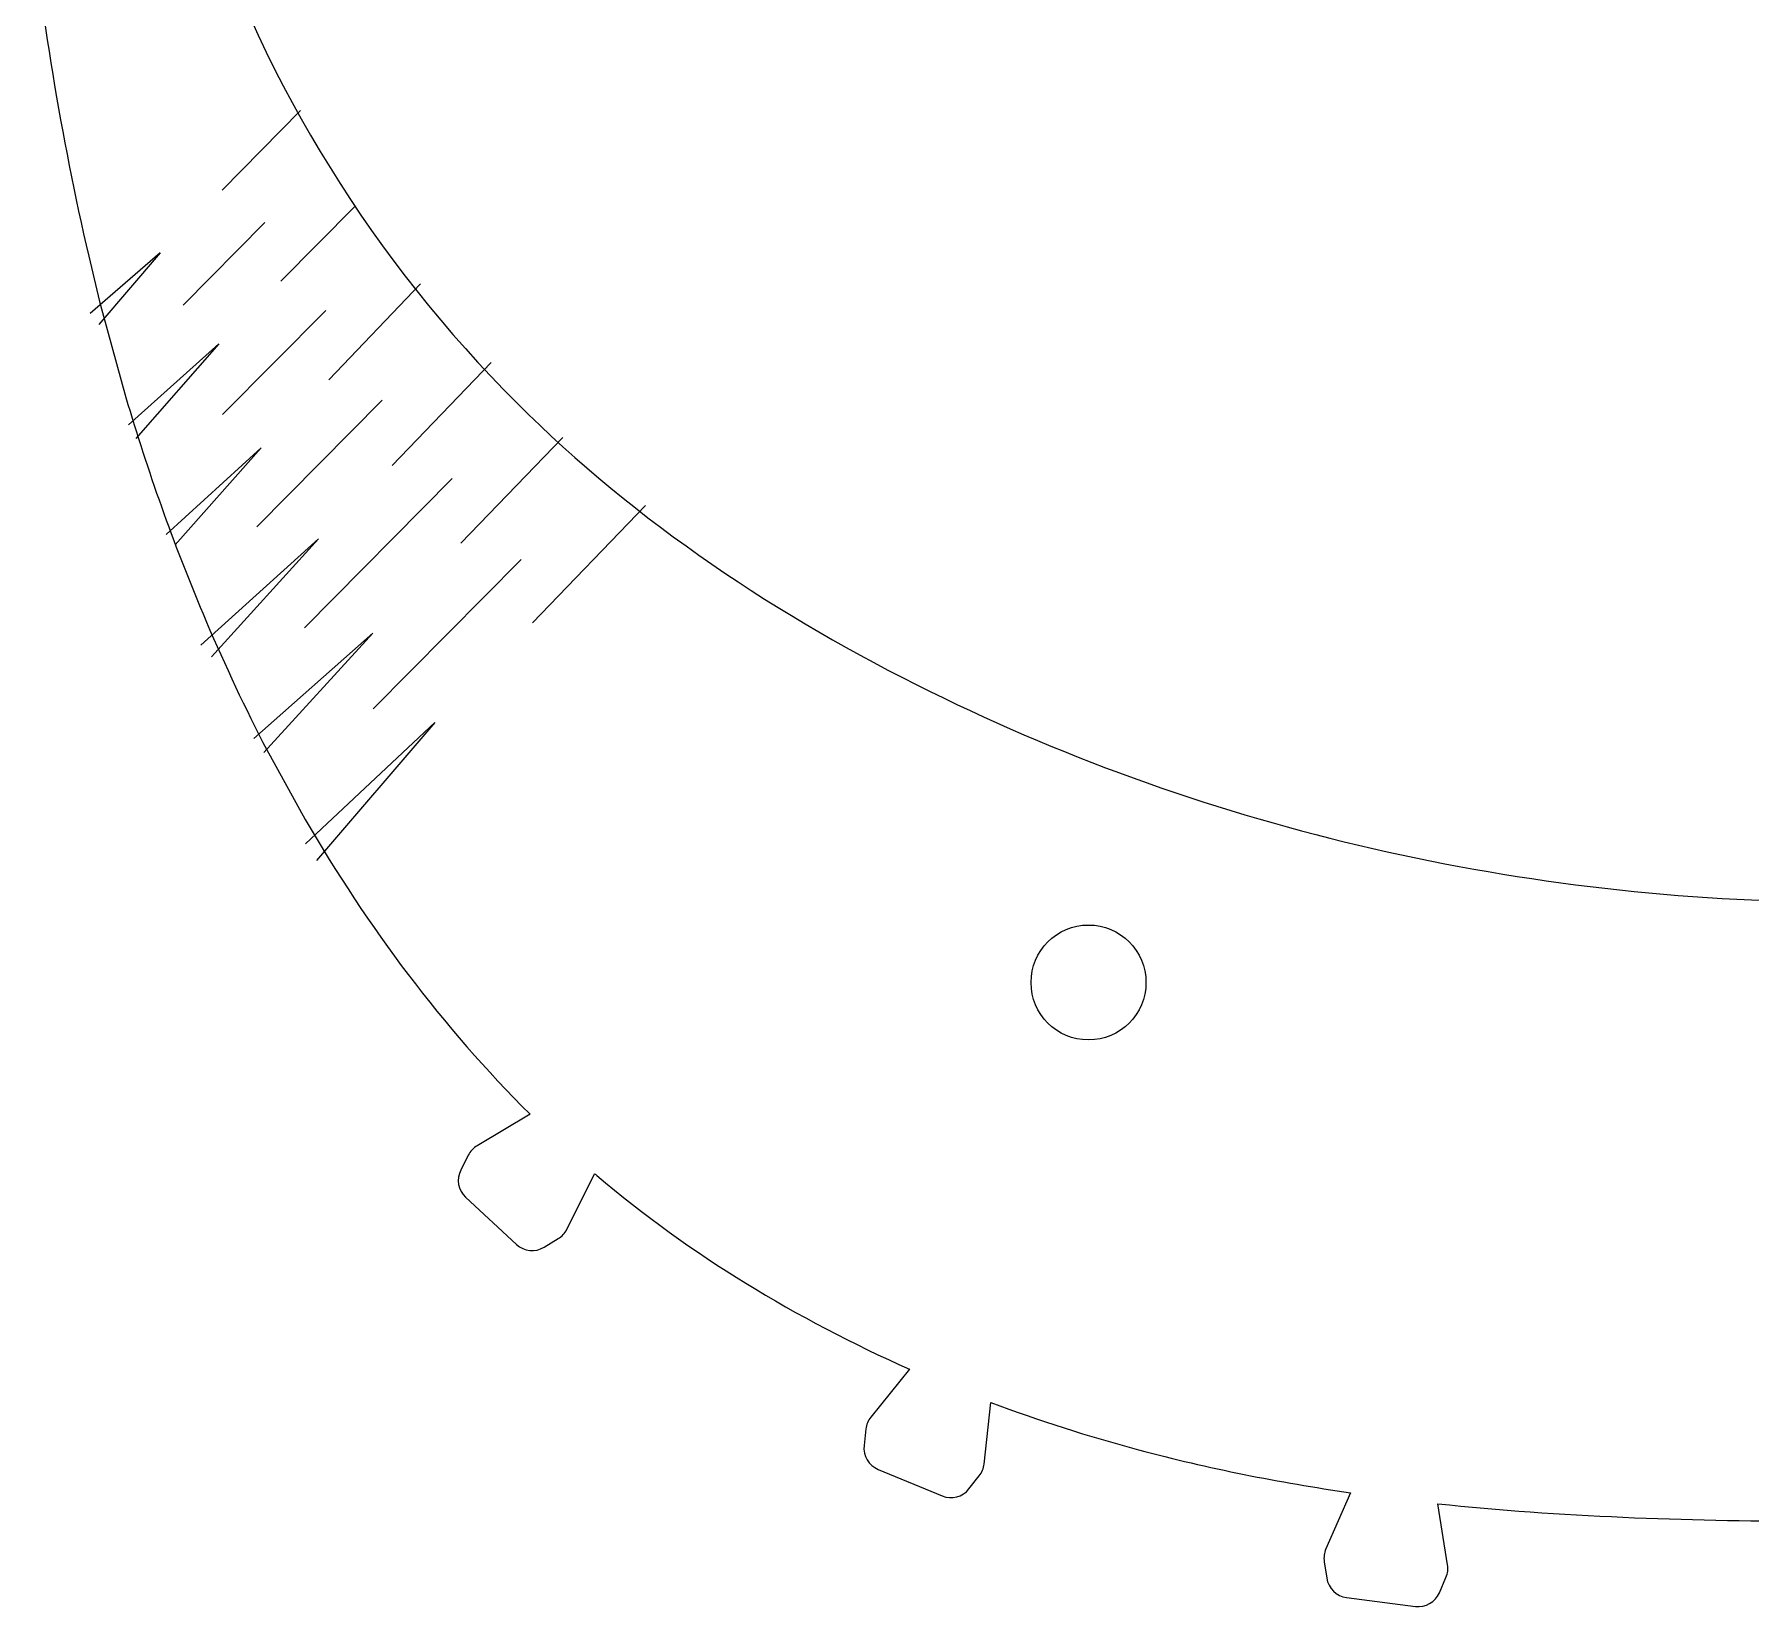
# Model space of a CAD drawing. Header units: millimetres. Extents: x -236 to 240, y -103 to 107.
# Drawn here: x -228.2 to -153.5, y -56.1 to 12.4 of the extents above; entities that cross this region are included whole.
import ezdxf

# ---------------------------------------------------------------- set-up
doc = ezdxf.new("R2010")
doc.units = ezdxf.units.MM
doc.header["$MEASUREMENT"] = 0
doc.layers.add('Layer 1', color=7, linetype='Continuous')

msp = doc.modelspace()

# ---------------------------------------------------------------- linework, layer by layer
at = {"layer": 'Layer 1', "color": 250, "lineweight": 9}
for points, knots in [([(-224.9375, 49.8522), (-224.2649, 39.3671), (-224.1467, 28.4802), (-220.864, 18.4167), (-220.864, 18.4167), (-218.1783, 10.1836), (-213.3745, 2.5017), (-207.2031, -3.6501), (-207.2031, -3.6501), (-201.9906, -8.8459), (-195.8024, -12.9502), (-189.2267, -16.1944), (-189.2267, -16.1944), (-176.9588, -22.2467), (-163.3418, -25.3058), (-149.6352, -25.3594)], [0, 0, 0, 0, 0.2, 0.2, 0.2, 0.2, 0.4, 0.4, 0.4, 0.4, 0.6, 0.6, 0.6, 0.6, 1, 1, 1, 1]), ([(-224.221, -3.3999), (-223.2743, -6.5889), (-222.1655, -9.7338), (-220.864, -12.8208), (-220.864, -12.8208), (-220.0676, -14.7097), (-219.1991, -16.5768), (-218.2564, -18.4074)], [0, 0, 0, 0, 0.3333333, 0.3333333, 0.3333333, 0.3333333, 1, 1, 1, 1]), ([(-179.839, -28.8557), (-179.839, -27.4749), (-180.9583, -26.3556), (-182.339, -26.3556), (-182.339, -26.3556), (-183.7197, -26.3556), (-184.839, -27.4749), (-184.839, -28.8556), (-184.839, -28.8556), (-184.839, -30.2364), (-183.7198, -31.3557), (-182.339, -31.3557), (-182.339, -31.3557), (-180.9583, -31.3557), (-179.839, -30.2364), (-179.839, -28.8557)], [0, 0, 0, 0, 0.2, 0.2, 0.2, 0.2, 0.4, 0.4, 0.4, 0.4, 0.6, 0.6, 0.6, 0.6, 1, 1, 1, 1]), ([(-203.8246, -37.1723), (-203.7934, -37.1989), (-203.7622, -37.2254), (-203.731, -37.2519), (-203.731, -37.2519), (-199.6678, -40.7005), (-195.0404, -43.4999), (-190.1295, -45.681)], [0, 0, 0, 0, 0.3333333, 0.3333333, 0.3333333, 0.3333333, 1, 1, 1, 1]), ([(-186.5915, -47.1288), (-184.482, -47.9213), (-182.3343, -48.6063), (-180.1692, -49.1861), (-180.1692, -49.1861), (-177.1221, -50.002), (-174.0405, -50.6095), (-170.9353, -51.0603)], [0, 0, 0, 0, 0.3333333, 0.3333333, 0.3333333, 0.3333333, 1, 1, 1, 1])]:
    msp.add_open_spline(points, degree=3, knots=knots, dxfattribs=at)
for points in [[(-228.2052, 16.1747), (-227.5244, 10.8183), (-226.5797, 5.5038), (-225.2412, 0.2904)], [(-225.2412, 0.2904), (-225.2412, 0.2904), (-224.221, -3.3999), (-224.221, -3.3999)], [(-218.2564, -18.4074), (-218.2564, -18.4074), (-216.4192, -21.7621), (-216.4192, -21.7621)], [(-216.4192, -21.7621), (-213.6937, -26.4457), (-210.4448, -30.8114), (-206.6342, -34.5867)], [(-206.6342, -34.5867), (-206.6342, -34.5867), (-208.943, -35.9613), (-208.943, -35.9613)], [(-209.3239, -36.3695), (-209.3239, -36.3695), (-209.6512, -37.0171), (-209.6512, -37.0171)], [(-208.943, -35.9613), (-209.1061, -36.0584), (-209.2382, -36.2), (-209.3239, -36.3695)], [(-209.6512, -37.0171), (-209.8522, -37.4149), (-209.7657, -37.8978), (-209.4391, -38.201)], [(-205.0327, -39.593), (-205.0327, -39.593), (-203.8246, -37.1723), (-203.8246, -37.1723)], [(-209.4391, -38.201), (-209.4391, -38.201), (-207.2277, -40.2541), (-207.2277, -40.2541)], [(-207.2277, -40.2541), (-206.9006, -40.5578), (-206.4118, -40.6079), (-206.0299, -40.377)], [(-206.0299, -40.377), (-206.0299, -40.377), (-205.41, -40.0021), (-205.41, -40.0021)], [(-205.41, -40.0021), (-205.2481, -39.9042), (-205.1172, -39.7623), (-205.0327, -39.593)], [(-190.1295, -45.681), (-190.1295, -45.681), (-191.8103, -47.7682), (-191.8103, -47.7682)], [(-191.8103, -47.7682), (-191.9293, -47.916), (-192.0039, -48.0948), (-192.0251, -48.2835)], [(-186.8798, -49.8102), (-186.8798, -49.8102), (-186.5915, -47.1288), (-186.5915, -47.1288)], [(-192.0251, -48.2835), (-192.0251, -48.2835), (-192.1063, -49.0046), (-192.1063, -49.0046)], [(-192.1063, -49.0046), (-192.1562, -49.4475), (-191.9069, -49.87), (-191.4951, -50.0404)], [(-187.0909, -50.3251), (-186.9733, -50.1769), (-186.9, -49.9983), (-186.8798, -49.8102)], [(-191.4951, -50.0404), (-191.4951, -50.0404), (-188.707, -51.1945), (-188.707, -51.1945)], [(-187.5414, -50.8924), (-187.5414, -50.8924), (-187.0909, -50.3251), (-187.0909, -50.3251)], [(-188.707, -51.1945), (-188.2946, -51.3653), (-187.819, -51.242), (-187.5414, -50.8924)], [(-170.9353, -51.0603), (-170.9353, -51.0603), (-172.0092, -53.5048), (-172.0092, -53.5048)], [(-167.1365, -51.5359), (-161.793, -52.1039), (-156.3938, -52.2745), (-150.9944, -52.3068)], [(-166.7167, -54.1893), (-166.7167, -54.1893), (-167.1365, -51.5359), (-167.1365, -51.5359)], [(-172.0092, -53.5048), (-172.0856, -53.6786), (-172.1109, -53.8706), (-172.0821, -54.0583)], [(-172.0821, -54.0583), (-172.0821, -54.0583), (-171.9723, -54.7756), (-171.9723, -54.7756)], [(-166.7861, -54.7415), (-166.7112, -54.5677), (-166.6871, -54.3762), (-166.7167, -54.1893)], [(-171.9723, -54.7756), (-171.9049, -55.2162), (-171.554, -55.559), (-171.1119, -55.6161)], [(-167.0729, -55.4067), (-167.0729, -55.4067), (-166.7861, -54.7415), (-166.7861, -54.7415)], [(-171.1119, -55.6161), (-171.1119, -55.6161), (-168.1193, -56.0026), (-168.1193, -56.0026)], [(-168.1193, -56.0026), (-167.6766, -56.0597), (-167.2496, -55.8166), (-167.0729, -55.4067)]]:
    msp.add_open_spline(points, degree=3, dxfattribs=at)
at = {"layer": 'Layer 1', "color": 114, "lineweight": 9}
for points in [[(-220.0345, 5.6199), (-220.0345, 5.6199), (-216.623, 9.0888), (-216.623, 9.0888)], [(-217.4823, 1.6604), (-217.4823, 1.6604), (-214.2526, 4.917), (-214.2526, 4.917)], [(-218.1694, 4.2114), (-218.1694, 4.2114), (-221.7315, 0.6122), (-221.7315, 0.6122)], [(-222.7343, 2.8919), (-222.7343, 2.8919), (-225.7764, 0.2593), (-225.7764, 0.2593)], [(-222.7343, 2.8919), (-222.7343, 2.8919), (-225.4016, -0.2257), (-225.4016, -0.2257)], [(-215.3954, -2.6308), (-215.3954, -2.6308), (-211.4092, 1.5393), (-211.4092, 1.5393)], [(-215.5265, 0.3912), (-215.5265, 0.3912), (-220.0186, -4.1478), (-220.0186, -4.1478)], [(-220.1821, -1.0676), (-220.1821, -1.0676), (-224.1127, -4.5968), (-224.1127, -4.5968)], [(-220.1821, -1.0676), (-220.1821, -1.0676), (-223.793, -5.192), (-223.793, -5.192)], [(-212.6414, -6.3569), (-212.6414, -6.3569), (-208.3223, -1.8783), (-208.3223, -1.8783)], [(-213.0765, -3.5197), (-213.0765, -3.5197), (-218.522, -9.0221), (-218.522, -9.0221)], [(-209.6503, -9.7426), (-209.6503, -9.7426), (-205.2135, -5.1415), (-205.2135, -5.1415)], [(-218.3366, -5.5904), (-218.3366, -5.5904), (-222.4693, -9.3688), (-222.4693, -9.3688)], [(-218.3366, -5.5904), (-218.3366, -5.5904), (-222.0724, -9.8098), (-222.0724, -9.8098)], [(-210.0249, -6.9269), (-210.0249, -6.9269), (-216.4556, -13.4247), (-216.4556, -13.4247)], [(-206.5355, -13.2016), (-206.5355, -13.2016), (-201.616, -8.0999), (-201.616, -8.0999)], [(-215.8359, -9.5533), (-215.8359, -9.5533), (-220.9565, -14.1737), (-220.9565, -14.1737)], [(-215.8359, -9.5533), (-215.8359, -9.5533), (-220.4935, -14.6808), (-220.4935, -14.6808)], [(-207.0252, -10.4513), (-207.0252, -10.4513), (-213.4559, -16.9491), (-213.4559, -16.9491)], [(-213.473, -13.6562), (-213.473, -13.6562), (-218.6548, -18.2384), (-218.6548, -18.2384)], [(-213.473, -13.6562), (-213.473, -13.6562), (-218.2192, -18.8504), (-218.2192, -18.8504)], [(-210.7741, -17.541), (-210.7741, -17.541), (-216.4094, -22.8203), (-216.4094, -22.8203)], [(-210.7741, -17.541), (-210.7741, -17.541), (-215.9266, -23.543), (-215.9266, -23.543)]]:
    msp.add_open_spline(points, degree=3, dxfattribs=at)

doc.saveas('drawing.dxf')
